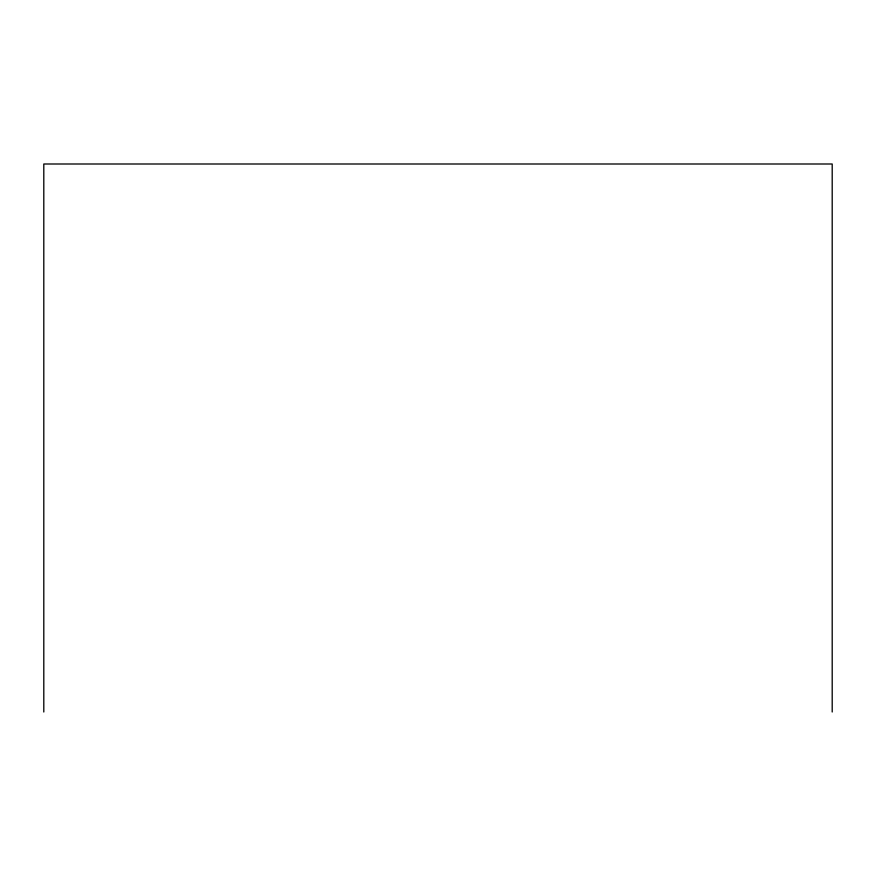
<?xml version="1.0" encoding="UTF-8"?>
<svg xmlns="http://www.w3.org/2000/svg" width="876" height="876" viewBox="0 0 876 876"><rect width="100%" height="100%" fill="white"/><g stroke="black" fill="none" stroke-linecap="round" stroke-linejoin="round"><path stroke-width="1.31" d="M832.2 712.002L832.2 163.998L43.8 163.998L43.8 712.002"/></g></svg>
